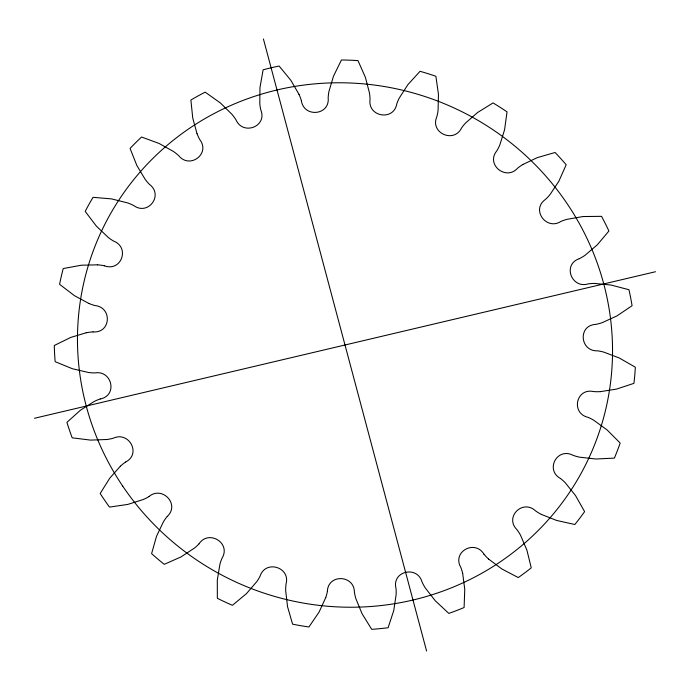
<?xml version="1.0" encoding="UTF-8"?>
<svg xmlns="http://www.w3.org/2000/svg" width="690" height="690" viewBox="0 0 690 690"><rect width="100%" height="100%" fill="white"/><g stroke="black" fill="none" stroke-linecap="round" stroke-linejoin="round"><path stroke-width="1.03" d="M327.37 591.442C327.974 573.735 354.246 574.736 354.401 592.08A46.782 45.411 23.8 0 0 355.868 598.661L362.026 613.643L371.694 629.332A292.172 283.616 23.8 0 0 388.108 627.736L393.74 610.564L396.12 594.763A46.782 45.411 23.8 0 0 396 588.423C391.601 571.07 417.26 565.196 422.021 581.894A46.782 45.411 23.8 0 0 425.238 587.88L435.261 600.766L448.828 613.41A292.172 283.616 23.8 0 0 464.103 607.528L464.758 589.398L462.688 573.459M325.758 597.54L319.099 612.039L308.922 626.986A292.172 283.616 23.8 0 1 292.577 624.165L287.532 606.596L285.677 590.631A46.782 45.411 23.8 0 1 286.048 583.938C290.68 567.12 265.426 559.512 260.07 576.176A46.782 45.411 23.8 0 1 256.818 581.584L246.382 593.702L232.409 605.311A292.172 283.616 23.8 0 1 217.35 598.29L217.298 580.143L219.894 564.368A46.782 45.411 23.8 0 1 222.102 558.072C231.219 543.013 208.665 529.325 199.065 543.772M167.291 516.413C180.28 504.261 161.986 485.355 148.885 496.619M120.362 466.207L109.753 478.179L100.179 493.505A292.172 283.616 23.8 0 0 109.494 507.098L127.745 504.425L143.209 499.534A46.782 45.411 23.8 0 0 148.893 496.645M125.632 462.041C141.631 453.839 128.901 430.853 113.246 438.228A46.782 45.411 23.8 0 1 106.95 439.496L90.623 440.108L72.2 437.831A292.172 283.616 23.8 0 1 66.921 422.358L80.419 410.222L93.995 401.58A46.782 45.411 23.8 0 1 100.231 398.958M522.83 164.505L537.424 157.579L555.088 152.49A292.172 283.616 23.8 0 1 566.18 164.746L558.848 181.263L550.025 194.571A46.782 45.411 23.8 0 1 545.428 199.436C530.739 209.674 546.463 230.831 560.944 221.421A46.782 45.411 23.8 0 1 566.99 219.325L583.033 216.539L601.542 216.341A292.172 283.616 23.8 0 1 608.908 231.003L597.264 244.864L585.06 255.274A46.782 45.411 23.8 0 1 579.255 258.707M579.246 258.69C562.203 264.606 571.691 289.093 588.242 283.857A46.782 45.411 23.8 0 1 594.677 283.443L610.978 285.022L628.97 289.731A292.172 283.616 23.8 0 1 632.075 305.713L616.972 315.899L602.284 322.627A46.782 45.411 23.8 0 1 595.712 324.386C577.634 325.361 579.988 351.521 597.497 350.822A46.782 45.411 23.8 0 1 603.845 352.133L619.206 357.955L635.343 367.218A292.172 283.616 23.8 0 1 633.946 383.338L616.506 389.091L600.421 391.644M100.24 398.984C117.981 395.465 111.978 369.926 94.806 372.919A46.782 45.411 23.8 0 1 88.355 372.471L72.364 368.727L55.148 361.681A292.172 283.616 23.8 0 1 54.286 345.483L70.708 337.436L86.241 332.753M34.5 418.269L655.5 271.731M93.012 331.916C111.038 333.348 112.461 307.223 94.91 305.541A46.782 45.411 23.8 0 1 88.786 303.402M97.678 264.831L81.334 265.21L63.213 268.565A292.172 283.616 23.8 0 0 59.581 284.297L74.33 295.596L88.777 303.419M104.466 265.831C121.337 272.024 130.229 247.443 113.574 241.086A46.782 45.411 23.8 0 1 108.227 237.42L96.367 226.122L85.189 211.407A292.172 283.616 23.8 0 1 93.038 197.314L111.521 198.901L127.452 202.86A46.782 45.411 23.8 0 1 133.765 205.586C148.195 216.013 163.866 194.994 149.394 184.342A46.782 45.411 23.8 0 1 145.219 179.417L136.844 165.471L130.065 148.436A292.172 283.616 23.8 0 1 141.554 137.017L159.019 143.425L173.363 151.429A46.782 45.411 23.8 0 1 178.736 155.707C189.75 169.421 210.795 153.723 199.721 139.509A46.782 45.411 23.8 0 1 197.038 133.696M541.417 514.43L556.701 520.476L574.848 524.504A292.172 283.616 23.8 0 0 584.602 511.626L575.546 495.601L565.343 482.853A46.782 45.411 23.8 0 0 560.539 478.515M560.53 478.532C544.807 469.942 557.21 446.93 573.019 455.305A46.782 45.411 23.8 0 0 579.626 457.185L595.91 459.005L614.385 458.117A292.172 283.616 23.8 0 0 620.172 443.058L607.096 429.93L593.823 420.279A46.782 45.411 23.8 0 0 588.027 417.338C570.742 413.353 575.969 387.677 593.581 391.558A46.782 45.411 23.8 0 0 600.421 391.627M488.649 559.098L501.794 568.922L518.268 577.582A292.172 283.616 23.8 0 0 531.257 567.844L526.893 550.111L520.519 535.207A46.782 45.411 23.8 0 0 517.069 529.782C504.114 517.241 522.692 498.732 535.543 510.876A46.782 45.411 23.8 0 0 541.426 514.421M483.932 554.139C474.832 539.201 451.812 551.75 460.808 567.361A46.782 45.411 23.8 0 1 462.671 573.459M299.029 94.392L290.852 80.333L279.122 66.033A292.172 283.616 23.8 0 0 263.132 69.802L259.957 87.621L259.802 103.647A46.782 45.411 23.8 0 0 260.803 109.926C267.591 126.563 242.984 135.844 236.006 119.879A46.782 45.411 23.8 0 0 231.995 114.368L220.317 102.896L205.154 92.15A292.172 283.616 23.8 0 0 190.88 100.033L192.76 118.137L197.021 133.696M301.383 100.731C303.867 117.904 330.044 115.472 328.173 97.764A46.782 45.411 23.8 0 1 328.932 91.494L333.477 76.193L341.447 59.987A292.172 283.616 23.8 0 1 357.981 60.608L365.415 77.392L369.461 93.003A46.782 45.411 23.8 0 1 370.021 99.705C367.744 116.938 393.748 121.285 396.767 103.94A46.782 45.411 23.8 0 1 399.225 98.144L407.842 84.706L420.029 71.303A292.172 283.616 23.8 0 1 435.882 76.271L438.452 94.297L438.081 110.314A46.782 45.411 23.8 0 1 436.779 116.869C429.861 132.963 453.96 143.692 461.524 128.004A46.782 45.411 23.8 0 1 465.5 123.105L477.549 112.522L493.048 102.922A292.172 283.616 23.8 0 1 507.038 111.866L504.571 129.798L499.793 145.029A46.782 45.411 23.8 0 1 496.731 150.955C485.553 164.686 506.184 181.116 517.638 168.153A46.782 45.411 23.8 0 1 522.839 164.522M263.416 38.976L426.584 651.024M327.388 591.451A46.782 45.411 23.8 0 1 325.74 597.531M199.082 543.789A46.782 45.411 23.8 0 1 194.425 548.084L180.987 556.925L164.246 564.342A292.172 283.616 23.8 0 1 151.593 553.639L156.535 536.251L163.401 521.847A46.782 45.411 23.8 0 1 167.265 516.396M120.379 466.216A46.782 45.411 23.8 0 1 125.614 462.015M86.241 332.77A46.782 45.411 23.8 0 1 93.003 331.89M97.669 264.848A46.782 45.411 23.8 0 1 104.466 265.805M299.012 94.392A46.782 45.411 23.8 0 1 301.409 100.731M488.658 559.09A46.782 45.411 23.8 0 1 483.914 554.156M122.717 486.114A268.798 260.932 23.8 0 0 585.077 465.854A268.798 260.932 23.8 0 0 327.207 83.033A268.798 260.932 23.8 0 0 122.717 486.114"/></g></svg>
